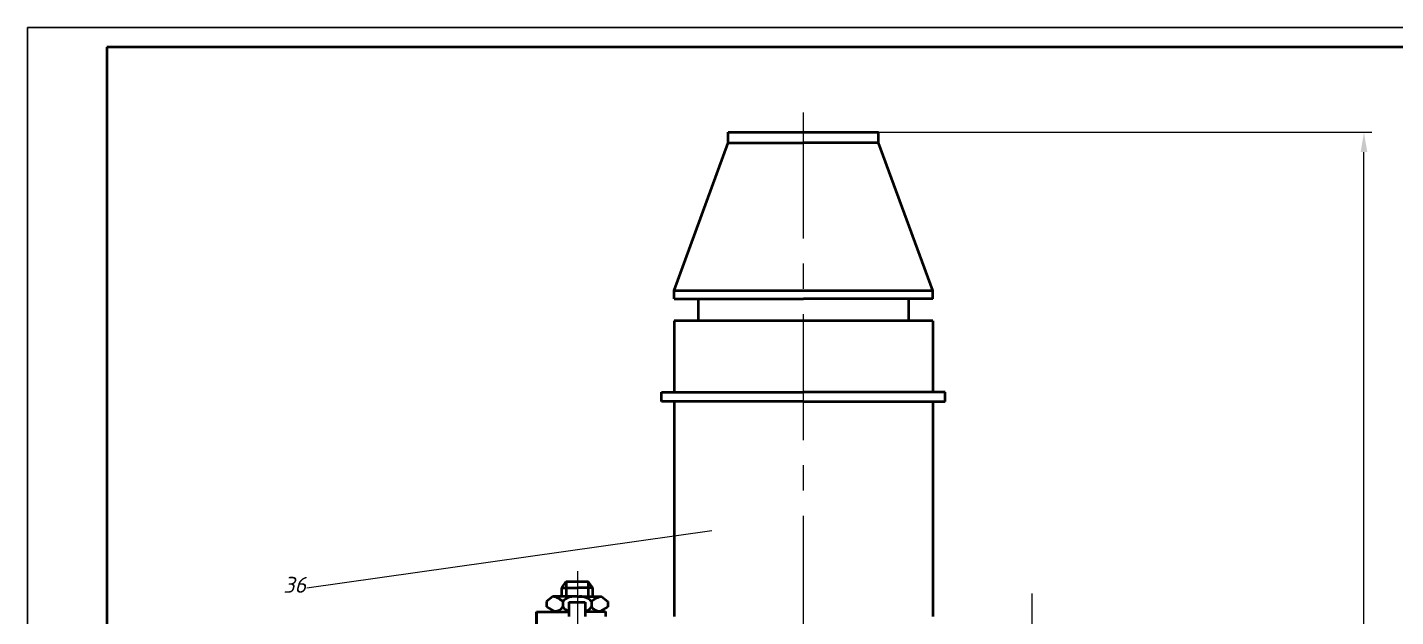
# Model space of a CAD drawing. Header units: millimetres. Extents: x 2879 to 23145, y -3142 to 6314.
# Drawn here: x 22546.3 to 22891.3, y -2449.8 to -2301.4 of the extents above; entities that cross this region are included whole.
import ezdxf

# ---------------------------------------------------------------- set-up
doc = ezdxf.new("R2010")
doc.units = ezdxf.units.MM
doc.linetypes.add('K5LT_BASIC', pattern=[0])
doc.linetypes.add('осевая', pattern=[50.8, 31.75, -6.35, 6.35, -6.35])
doc.layers.get('0').update_dxf_attribs({"lineweight": 40})
for name, color, linetype, lineweight in [('Оси', 7, 'осевая', 20), ('Размеры', 7, 'Continuous', 20), ('Тонкая', 7, 'Continuous', 25)]:
    doc.layers.add(name, color=color, linetype=linetype, lineweight=lineweight)
doc.styles.add('ADRF1', font='isocpeur.ttf', dxfattribs={"oblique": 15})
doc.styles.add('Размеры', font='isocpeur.ttf', dxfattribs={"oblique": 15})
doc.dimstyles.new('гост', dxfattribs={"dimtxt": 4, "dimasz": 5, "dimexe": 2, "dimexo": 0, "dimgap": 2, "dimtad": 1, "dimtoh": 1, "dimdec": 1, "dimlfac": 10, "dimtxsty": 'ADRF1', "dimcen": 2.5, "dimadec": 0, "dimazin": 0, "dimtfac": 1, "dimtdec": 1, "dimtmove": 0, "dimatfit": 3, "dimfxl": 1, "dimlwd": 20, "dimlwe": 20, "dimarcsym": 0})

# ---------------------------------------------------------------- blocks, each defined once
blk = doc.blocks.new('*D24')
at = {"color": 0, "linetype": 'Continuous', "lineweight": 20, "transparency": 16777216}
for p, q in [((22741.99, -2327.81), (22885.32, -2327.81)), ((22883.32, -3116.37), (22883.32, -2332.81)), ((22741.95, -3121.37), (22885.32, -3121.37))]:
    blk.add_line(p, q, dxfattribs=at)
at = {"color": 0, "transparency": 16777216}
for points in [[(22882.49, -2332.81), (22884.16, -2332.81), (22883.32, -2327.81)], [(22882.49, -3116.37), (22884.16, -3116.37), (22883.32, -3121.37)]]:
    blk.add_solid(points, dxfattribs=at)
at = {"layer": 'Defpoints', "color": 0, "transparency": 16777216}
for p in [(22741.99, -2327.81), (22883.32, -2327.81), (22741.95, -3121.37)]:
    blk.add_point(p, dxfattribs=at)
at = {"color": 0, "transparency": 16777216, "insert": (22879.32, -2724.59), "char_height": 4, "attachment_point": 5, "rotation": 90, "style": 'ADRF1'}
blk.add_mtext('8080', dxfattribs=at)

msp = doc.modelspace()

# ---------------------------------------------------------------- linework, layer by layer
for p, q in [((23135.34, -2306.406), (22566.34, -2306.406)), ((22566.34, -2306.406), (22566.34, -3137.406))]:
    msp.add_line(p, q)
at = {"ltscale": 0.5}
for p, q in [((22723.048, -2330.466), (22723.048, -2327.815)), ((22723.048, -2327.815), (22760.93, -2327.815)), ((22760.93, -2330.466), (22760.93, -2327.815)), ((22709.372, -2367.709), (22723.048, -2330.466)), ((22723.048, -2330.466), (22741.989, -2330.466)), ((22760.93, -2330.466), (22741.989, -2330.466)), ((22774.606, -2367.709), (22760.93, -2330.466))]:
    msp.add_line(p, q, dxfattribs=at)
at = {"color": 0, "ltscale": 0.5}
for p, q in [((22709.372, -2369.8), (22709.372, -2367.709)), ((22709.372, -2367.709), (22774.606, -2367.709)), ((22709.372, -2369.8), (22741.989, -2369.8)), ((22715.492, -2369.8), (22715.492, -2375.33)), ((22774.606, -2369.8), (22741.989, -2369.8)), ((22768.487, -2369.8), (22768.487, -2375.33)), ((22774.606, -2369.8), (22774.606, -2367.709)), ((22774.606, -2375.33), (22709.372, -2375.33)), ((22709.372, -2375.33), (22709.372, -2393.282)), ((22774.606, -2375.33), (22774.606, -2393.282)), ((22706.25, -2395.634), (22706.25, -2393.282)), ((22706.25, -2393.282), (22741.989, -2393.282)), ((22777.728, -2393.282), (22741.989, -2393.282)), ((22777.728, -2395.634), (22777.728, -2393.282)), ((22741.989, -2395.634), (22706.25, -2395.634)), ((22709.372, -2395.634), (22709.372, -2449.847)), ((22741.989, -2395.634), (22777.728, -2395.634)), ((22774.606, -2395.634), (22774.606, -2449.847))]:
    msp.add_line(p, q, dxfattribs=at)
at = {"color": 0, "linetype": 'K5LT_BASIC'}
for p, q in [((22681.068, -2442.554), (22682.221, -2440.97)), ((22682.221, -2440.97), (22682.202, -2444.771)), ((22687.72, -2440.97), (22687.72, -2444.771)), ((22688.873, -2442.554), (22687.72, -2440.97)), ((22678.851, -2444.771), (22677.255, -2446.038)), ((22684.97, -2444.771), (22678.851, -2444.771)), ((22681.068, -2442.554), (22684.97, -2442.554)), ((22681.068, -2444.771), (22681.068, -2442.554)), ((22688.873, -2442.554), (22684.97, -2442.554)), ((22684.97, -2444.771), (22691.09, -2444.771)), ((22688.873, -2444.771), (22688.873, -2442.554)), ((22691.09, -2444.771), (22692.686, -2446.038)), ((22674.712, -2452.701), (22674.712, -2448.624)), ((22674.712, -2448.624), (22682.855, -2448.624)), ((22674.712, -2448.624), (22674.712, -2454.681)), ((22677.255, -2446.038), (22677.255, -2447.411)), ((22677.255, -2447.411), (22679.153, -2448.492)), ((22681.334, -2446.038), (22681.334, -2447.411)), ((22682.855, -2446.155), (22682.855, -2449.823)), ((22682.855, -2446.155), (22686.948, -2446.155)), ((22686.948, -2446.155), (22686.948, -2449.823)), ((22686.948, -2448.574), (22692.103, -2448.574)), ((22688.606, -2446.038), (22688.606, -2447.411)), ((22692.686, -2447.411), (22690.787, -2448.492)), ((22692.103, -2448.574), (22692.103, -2449.823)), ((22692.686, -2446.038), (22692.686, -2447.411))]:
    msp.add_line(p, q, dxfattribs=at)
at = {"color": 0, "ltscale": 0.1}
msp.add_line((22682.221, -2440.97), (22687.72, -2440.97), dxfattribs=at)
at = {"color": 0, "linetype": 'K5LT_BASIC'}
for centre, radius, start, end in [((22678.077, -2449.355), 4.648, 45.51851, 80.41754), ((22684.186, -2448.657), 3.871, 77.53112, 137.43709), ((22685.779, -2448.617), 3.827, 42.36992, 101.42191), ((22691.863, -2449.355), 4.648, 99.58246, 134.48149), ((22679.327, -2446.101), 2.397, 265.84797, 326.88198), ((22683.665, -2445.751), 2.861, 215.45358, 253.56741), ((22686.084, -2445.546), 3.137, 285.98275, 323.52219), ((22690.614, -2446.101), 2.397, 213.11802, 274.15203)]:
    msp.add_arc(centre, radius, start, end, dxfattribs=at)
at = {"layer": 'Оси'}
msp.add_line((22741.947, -2322.815), (22741.947, -3128.34), dxfattribs=at)
at = {"layer": 'Оси', "color": 0}
for p, q in [((22685.021, -2438.416), (22685.021, -2481.438)), ((22799.606, -2444.024), (22799.606, -2462.197))]:
    msp.add_line(p, q, dxfattribs=at)
at = {"layer": 'Размеры'}
msp.add_line((22718.927, -2428.186), (22616.841, -2442.711), dxfattribs=at)
at = {"layer": 'Тонкая'}
for p, q in [((22546.34, -2301.406), (23140.34, -2301.406)), ((22546.34, -3142.406), (22546.34, -2301.406))]:
    msp.add_line(p, q, dxfattribs=at)

# ---------------------------------------------------------------- texts
at = {"layer": 'Размеры', "insert": (22610.876, -2439.824), "char_height": 4, "attachment_point": 1, "style": 'Размеры'}
msp.add_mtext_dynamic_manual_height_columns('36', width=41.76858, gutter_width=12.5, heights=[0], dxfattribs=at)

# ---------------------------------------------------------------- dimensions: what is measured, and where the dimension line sits
dim = msp.add_linear_dim(base=(22883.322, -2327.815), p1=(22741.947, -3121.37), p2=(22741.989, -2327.815), angle=90, text='8080', dimstyle='гост')
dim.commit()
dim.dimension.update_dxf_attribs({"geometry": '*D24', "text_midpoint": (22879.322, -2724.592)})

doc.saveas('drawing.dxf')
